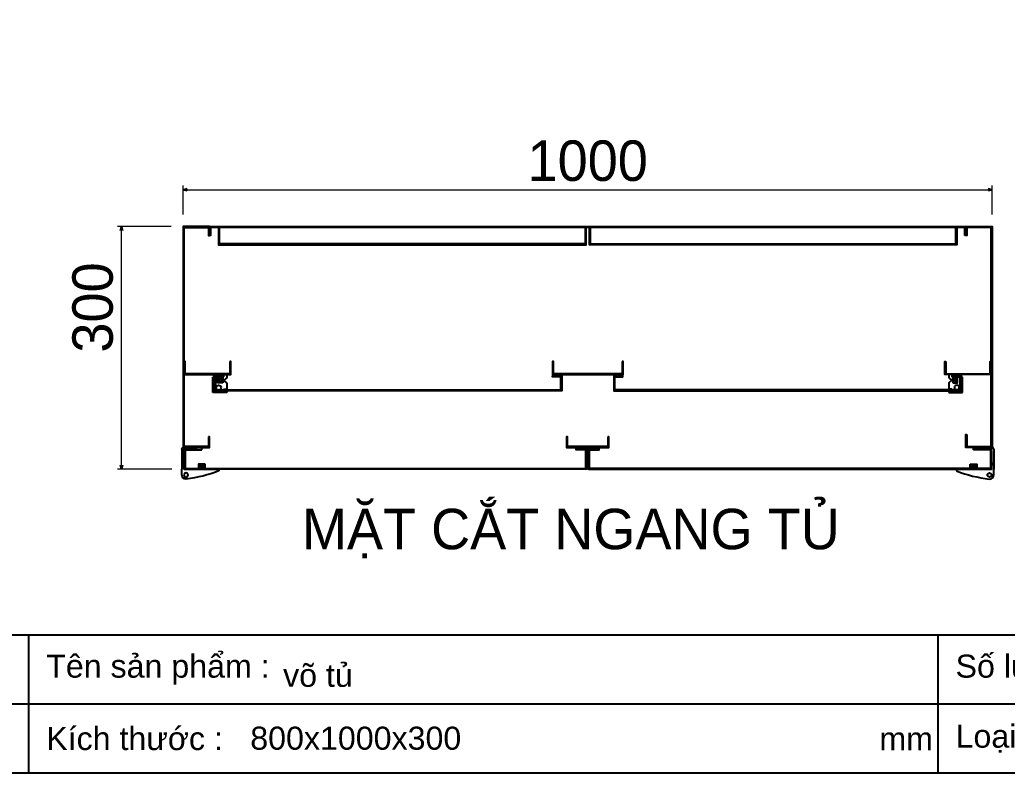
# Model space of a CAD drawing. Header units: millimetres. Extents: x 0 to 4227, y 0 to 2989.
# Drawn here: x 1256 to 2477, y 0 to 931 of the extents above; entities that cross this region are included whole.
import ezdxf

# ---------------------------------------------------------------- set-up
doc = ezdxf.new("R2010")
doc.units = ezdxf.units.MM
doc.layers.add('DIM', color=253, linetype='Continuous')
doc.styles.add('Arial', font='arial.ttf')
doc.dimstyles.new('CNC', dxfattribs={"dimtxt": 50, "dimasz": 5, "dimexe": 5, "dimexo": 15, "dimgap": 10, "dimtad": 1, "dimdec": 0, "dimtxsty": 'Standard', "dimblk": 'OPEN30', "dimcen": 10, "dimclrd": 5, "dimclre": 5, "dimclrt": 3, "dimazin": 3, "dimtfac": 1, "dimtdec": 0, "dimtmove": 0, "dimatfit": 3, "dimldrblk": 'ARCHTICK', "dimlwd": 9, "dimlwe": 9})

# ---------------------------------------------------------------- blocks, each defined once
blk = doc.blocks.new('*D11')
at = {"color": 0, "linetype": 'ByBlock', "lineweight": -2}
for p, q in [((1458.1, 721.2), (1463.1, 722.5)), ((1463.1, 719.8), (1458.1, 721.2)), ((1458.1, 721.2), (1463.1, 721.2)), ((2453.1, 722.5), (2458.1, 721.2)), ((2458.1, 721.2), (2453.1, 719.8)), ((2458.1, 721.2), (2453.1, 721.2))]:
    blk.add_line(p, q, dxfattribs=at)
at = {"layer": 'Defpoints', "color": 0, "transparency": 16777216}
for p in [(2458.1, 721.2), (1458.1, 675.6), (2458.1, 675.6)]:
    blk.add_point(p, dxfattribs=at)
at = {"layer": 'DIM', "color": 5, "lineweight": 9, "transparency": 16777216}
for p, q in [((1458.1, 690.6), (1458.1, 726.2)), ((1463.1, 721.2), (2453.1, 721.2)), ((2458.1, 690.6), (2458.1, 726.2))]:
    blk.add_line(p, q, dxfattribs=at)
at = {"layer": 'DIM', "color": 3, "transparency": 16777216, "insert": (1958.1, 756.7), "char_height": 50, "attachment_point": 5}
blk.add_mtext('1000', dxfattribs=at)
blk = doc.blocks.new('_ArchTick')
at = {"color": 0, "const_width": 0.15}
blk.add_lwpolyline([(-0.5, -0.5), (0.5, 0.5)], dxfattribs=at)
blk = doc.blocks.new('_Open30')
at = {"color": 0, "linetype": 'ByBlock', "lineweight": -2}
for p, q in [((-1, 0.27), (0, 0)), ((0, 0), (-1, -0.27)), ((0, 0), (-1, 0))]:
    blk.add_line(p, q, dxfattribs=at)
blk = doc.blocks.new('*D12')
at = {"color": 0, "linetype": 'ByBlock', "lineweight": -2}
for p, q in [((1380.5, 670.6), (1381.8, 675.6)), ((1381.8, 675.6), (1383.1, 670.6)), ((1381.8, 675.6), (1381.8, 670.6)), ((1381.8, 375.6), (1380.5, 380.6)), ((1383.1, 380.6), (1381.8, 375.6)), ((1381.8, 375.6), (1381.8, 380.6))]:
    blk.add_line(p, q, dxfattribs=at)
at = {"layer": 'Defpoints', "color": 0, "transparency": 16777216}
for p in [(1381.8, 675.6), (1458.1, 675.6), (1459.1, 375.6)]:
    blk.add_point(p, dxfattribs=at)
at = {"layer": 'DIM', "color": 5, "lineweight": 9, "transparency": 16777216}
for p, q in [((1443.1, 675.6), (1376.8, 675.6)), ((1381.8, 380.6), (1381.8, 670.6)), ((1444.1, 375.6), (1376.8, 375.6))]:
    blk.add_line(p, q, dxfattribs=at)
at = {"layer": 'DIM', "color": 3, "transparency": 16777216, "insert": (1346.3, 575.6), "char_height": 50, "attachment_point": 5, "rotation": 90}
blk.add_mtext('300', dxfattribs=at)
blk = doc.blocks.new('HL044-1.3-B')
h = blk.add_hatch()
h.set_pattern_fill('ANSI31', color=1, scale=0.3, style=0)
h.set_pattern_definition([(45, (-80982.31925, -42991.2648), (-0.673519209, 0.673519209), [])])
h.paths.add_polyline_path([(-15.5, 27), (-15.5, 24), (-9.5, 24), (-9.5, 27)])
at = {"color": 1}
for p, q in [((-22, 24), (-22, 27)), ((-22, 27), (1, 27)), ((-15.5, 24), (-15.5, 27)), ((-9.5, 24), (-9.5, 27)), ((3, 25), (3, 0)), ((-1, 24), (-22, 24)), ((0, 23), (0, 0)), ((0, 0), (-43, 0)), ((-43, 0), (-43, -2)), ((-25, 6.5), (-25, 0)), ((-25, 6.5), (-19, 5.9)), ((-25, 5.5), (-19, 4.9)), ((-25, 4.5), (-19, 3.9)), ((-25, 3.5), (-19, 2.9)), ((-25, 2.5), (-19, 1.9)), ((-25, 1.5), (-19, 0.9)), ((-25, 0.5), (-19.7, 0)), ((-19, 6.5), (-19, 0)), ((0, 7.5), (3, 7.5)), ((0, 6), (3, 6)), ((3, -6.5), (3, 0))]:
    blk.add_line(p, q, dxfattribs=at)
blk.add_lwpolyline([(-26, 6.5), (-18, 6.5), (-18, 0), (-26, 0)], close=True, dxfattribs=at)
blk.add_circle((-2.3, -7), 2.55, dxfattribs=at)
for centre, radius, start, end in [((1, 25), 2, 0, 90), ((-1, 23), 1, 0, 90), ((15.4, 147.7), 160.7, 248.6705, 263.5901), ((-2.5, -6.5), 5.5, 270, 0)]:
    blk.add_arc(centre, radius, start, end, dxfattribs=at)
blk = doc.blocks.new('HL003-2-3')
h = blk.add_hatch()
h.set_pattern_fill('ANSI31', color=2, scale=0.5, style=0)
h.set_pattern_definition([(45, (8435.407, 86016.9664), (-1.122532015, 1.122532015), [])])
h.paths.add_polyline_path([(11, 10), (5, 10), (5, 0), (11, 0)])
at = {"color": 1}
for p, q in [((0, 22), (17, 22)), ((0, 20), (0, 22)), ((0, 20), (15, 20)), ((4, 18), (0, 18)), ((0, 10), (0, 18)), ((4, 20), (4, 18)), ((15, 20), (15, 3)), ((17, 22), (17, 3)), ((0, 10), (8, 3)), ((0, 4), (3.4, 7)), ((0, 0), (0, 4)), ((16, 0), (0, 0)), ((17, 3), (8, 3)), ((16, 3), (16, 0))]:
    blk.add_line(p, q, dxfattribs=at)
at = {"color": 2}
blk.add_lwpolyline([(5, 10), (11, 10), (11, 0), (5, 0)], close=True, dxfattribs=at)
at = {"color": 1}
blk.add_circle((10, 16), 3, dxfattribs=at)
blk.add_circle((10, 16), 3, dxfattribs=at)
blk = doc.blocks.new('KHUNG CHUẨN')
at = {"color": 7}
for p, q in [((19889.25, -28535.16), (16919.25, -28535.16)), ((17809.25, -28535.16), (17809.25, -28655.16)), ((18599.25, -28535.16), (18599.25, -28655.16)), ((18939.25, -28595.16), (16919.25, -28595.16))]:
    blk.add_line(p, q, dxfattribs=at)
blk.add_lwpolyline([(16919.25, -26555.16), (19889.25, -26555.16), (19889.25, -28655.16), (16919.25, -28655.16)], close=True, dxfattribs=at)
at = {"color": 2, "char_height": 20, "attachment_point": 4, "style": 'Arial'}
for s, insert, width in [('  Tên sản phẩm :', (17809.25, -28565.16), 917.6339), ('  Số lượng :', (18599.25, -28565.16), 917.6339), ('  Kích thước :', (17809.25, -28625.16), 917.6339), ('  Loại tôn :', (18599.25, -28625.16), 917.6339), ('mm', (18548.57, -28625.16), 73.8305)]:
    blk.add_mtext(s, dxfattribs=dict(at, insert=insert, width=width))
at = {"color": 3, "style": 'Arial'}
for tag, p in [('#01', (17055.57, -28580.1)), ('#02', (17431.39, -28580.1)), ('#03', (18030.58, -28580.1)), ('#08', (18751.7, -28580.1)), ('#10', (19064.78, -28580.1)), ('#11', (19060.3, -28625.69)), ('#12', (19806.46, -28628.91)), ('#04', (17024.77, -28634.62)), ('#05', (17308.45, -28633.02)), ('#06', (17632.65, -28633.73)), ('#07', (18002.01, -28634.74)), ('#09', (18753.85, -28632.6))]:
    blk.add_attdef(tag, p, '', height=20, dxfattribs=at)

msp = doc.modelspace()

# ---------------------------------------------------------------- linework, layer by layer
at = {"color": 7}
for points in [[(1489.3, 415.8), (1489.3, 403.8), (1459.3, 403.8), (1459.3, 674.4), (1489.3, 674.4), (1489.3, 664.4), (1490.5, 664.4), (1490.5, 664.4), (1490.5, 664.4), (1490.5, 675.6), (1458.1, 675.6), (1458.1, 402.6), (1490.5, 402.6), (1490.5, 415.8)], [(2424.5, 664.4), (2424.5, 674.4), (1491.7, 674.4), (1491.7, 664.4), (1490.5, 664.4), (1490.5, 675.6), (2425.7, 675.6), (2425.7, 664.4)], [(2426.9, 418.8), (2426.9, 403.8), (2456.9, 403.8), (2456.9, 674.4), (2426.9, 674.4), (2426.9, 664.4), (2425.7, 664.4), (2425.7, 664.4), (2425.7, 664.4), (2425.7, 675.6), (2458.1, 675.6), (2458.1, 402.6), (2425.7, 402.6), (2425.7, 418.8)], [(1983.1, 415.8), (1983.1, 403.8), (1933.1, 403.8), (1933.1, 415.8), (1931.9, 415.8), (1931.9, 402.6), (1984.3, 402.6), (1984.3, 415.8)], [(1472.3, 400.3), (1460.3, 400.3), (1460.3, 376.8), (1955.9, 376.8), (1955.9, 399.8), (1943.9, 399.8), (1943.9, 401), (1957.1, 401), (1957.1, 375.6), (1459.1, 375.6), (1459.1, 401.5), (1472.3, 401.5)], [(2443.9, 400.3), (2455.9, 400.3), (2455.9, 376.8), (1960.3, 376.8), (1960.3, 399.8), (1972.3, 399.8), (1972.3, 401), (1959.1, 401), (1959.1, 375.6), (2457.1, 375.6), (2457.1, 401.5), (2443.9, 401.5)]]:
    msp.add_lwpolyline(points, close=True, dxfattribs=at)
at = {"color": 1}
for points in [[(1954.9, 674.4), (1954.9, 654.4), (1502.9, 654.4), (1502.9, 674.4), (1501.7, 674.4), (1501.7, 653.2), (1956.1, 653.2), (1956.1, 674.4)], [(1961.3, 674.4), (1961.3, 654.4), (2413.3, 654.4), (2413.3, 674.4), (2414.5, 674.4), (2414.5, 653.2), (1960.1, 653.2), (1960.1, 674.4)]]:
    msp.add_lwpolyline(points, close=True, dxfattribs=at)
at = {"color": 3}
for points in [[(1515.5, 508.8), (1515.5, 493.8), (1460.5, 493.8), (1460.5, 508.8), (1459.3, 508.8), (1459.3, 492.6), (1516.7, 492.6), (1516.7, 508.8)], [(2000.6, 508.8), (2000.6, 493.8), (1915.6, 493.8), (1915.6, 508.8), (1914.4, 508.8), (1914.4, 492.6), (2001.8, 492.6), (2001.8, 508.8)], [(2400.7, 508.8), (2400.7, 493.8), (2455.7, 493.8), (2455.7, 508.8), (2456.9, 508.8), (2456.9, 492.6), (2399.5, 492.6), (2399.5, 508.8)]]:
    msp.add_lwpolyline(points, close=True, dxfattribs=at)
at = {"color": 6}
for points in [[(1508, 489.8), (1498, 489.8), (1498, 473.8), (1924.7, 473.8), (1924.7, 489.8), (1914.7, 489.8), (1914.7, 491), (1925.9, 491), (1925.9, 472.6), (1496.8, 472.6), (1496.8, 491), (1508, 491)], [(2408.2, 489.8), (2418.2, 489.8), (2418.2, 473.8), (1991.5, 473.8), (1991.5, 489.8), (2001.5, 489.8), (2001.5, 491), (1990.3, 491), (1990.3, 472.6), (2419.4, 472.6), (2419.4, 491), (2408.2, 491)]]:
    msp.add_lwpolyline(points, close=True, dxfattribs=at)

# ---------------------------------------------------------------- block references
at = {"color": 3}
ref = msp.add_blockref('KHUNG CHUẨN', (-24077.9, 40779.3), dxfattribs=dict(at, xscale=1.42310519998864, yscale=1.42310519998864, zscale=1.42310519998864))
ref.add_attrib('#03', 'võ tủ', (1581.5, 106.8), dxfattribs={"color": 3, "height": 28.46, "style": 'Arial'})
ref.add_attrib('#07', '800x1000x300', (1540.9, 29.1), dxfattribs={"color": 3, "height": 28.462, "style": 'Arial'})
at = {"color": 7, "rotation": 180}
msp.add_blockref('HL003-2-3', (1511.8, 492.6), dxfattribs=at)
at = {"color": 7, "xscale": -1, "rotation": 180}
msp.add_blockref('HL003-2-3', (2404.4, 492.6), dxfattribs=at)
at = {"color": 7, "xscale": -1}
msp.add_blockref('HL044-1.3-B', (1459.1, 375.6), dxfattribs=at)
at = {"color": 7}
msp.add_blockref('HL044-1.3-B', (2457.1, 375.6), dxfattribs=at)

# ---------------------------------------------------------------- texts
at = {"color": 2, "insert": (1937.2, 296.3), "char_height": 50, "width": 1216.419, "attachment_point": 5}
msp.add_mtext('MẶT CẮT NGANG TỦ', dxfattribs=at)

# ---------------------------------------------------------------- dimensions: what is measured, and where the dimension line sits
at = {"layer": 'DIM'}
dim = msp.add_linear_dim(base=(2458.1, 721.2), p1=(1458.1, 675.6), p2=(2458.1, 675.6), dimstyle='CNC', dxfattribs=at)
dim.commit()
dim.dimension.update_dxf_attribs({"geometry": '*D11', "text_midpoint": (1958.1, 756.7)})
dim = msp.add_linear_dim(base=(1381.8, 675.6), p1=(1459.1, 375.6), p2=(1458.1, 675.6), angle=90, dimstyle='CNC', dxfattribs=at)
dim.commit()
dim.dimension.update_dxf_attribs({"geometry": '*D12', "text_midpoint": (1381.8, 575.6), "dimtype": 160})

doc.saveas('drawing.dxf')
